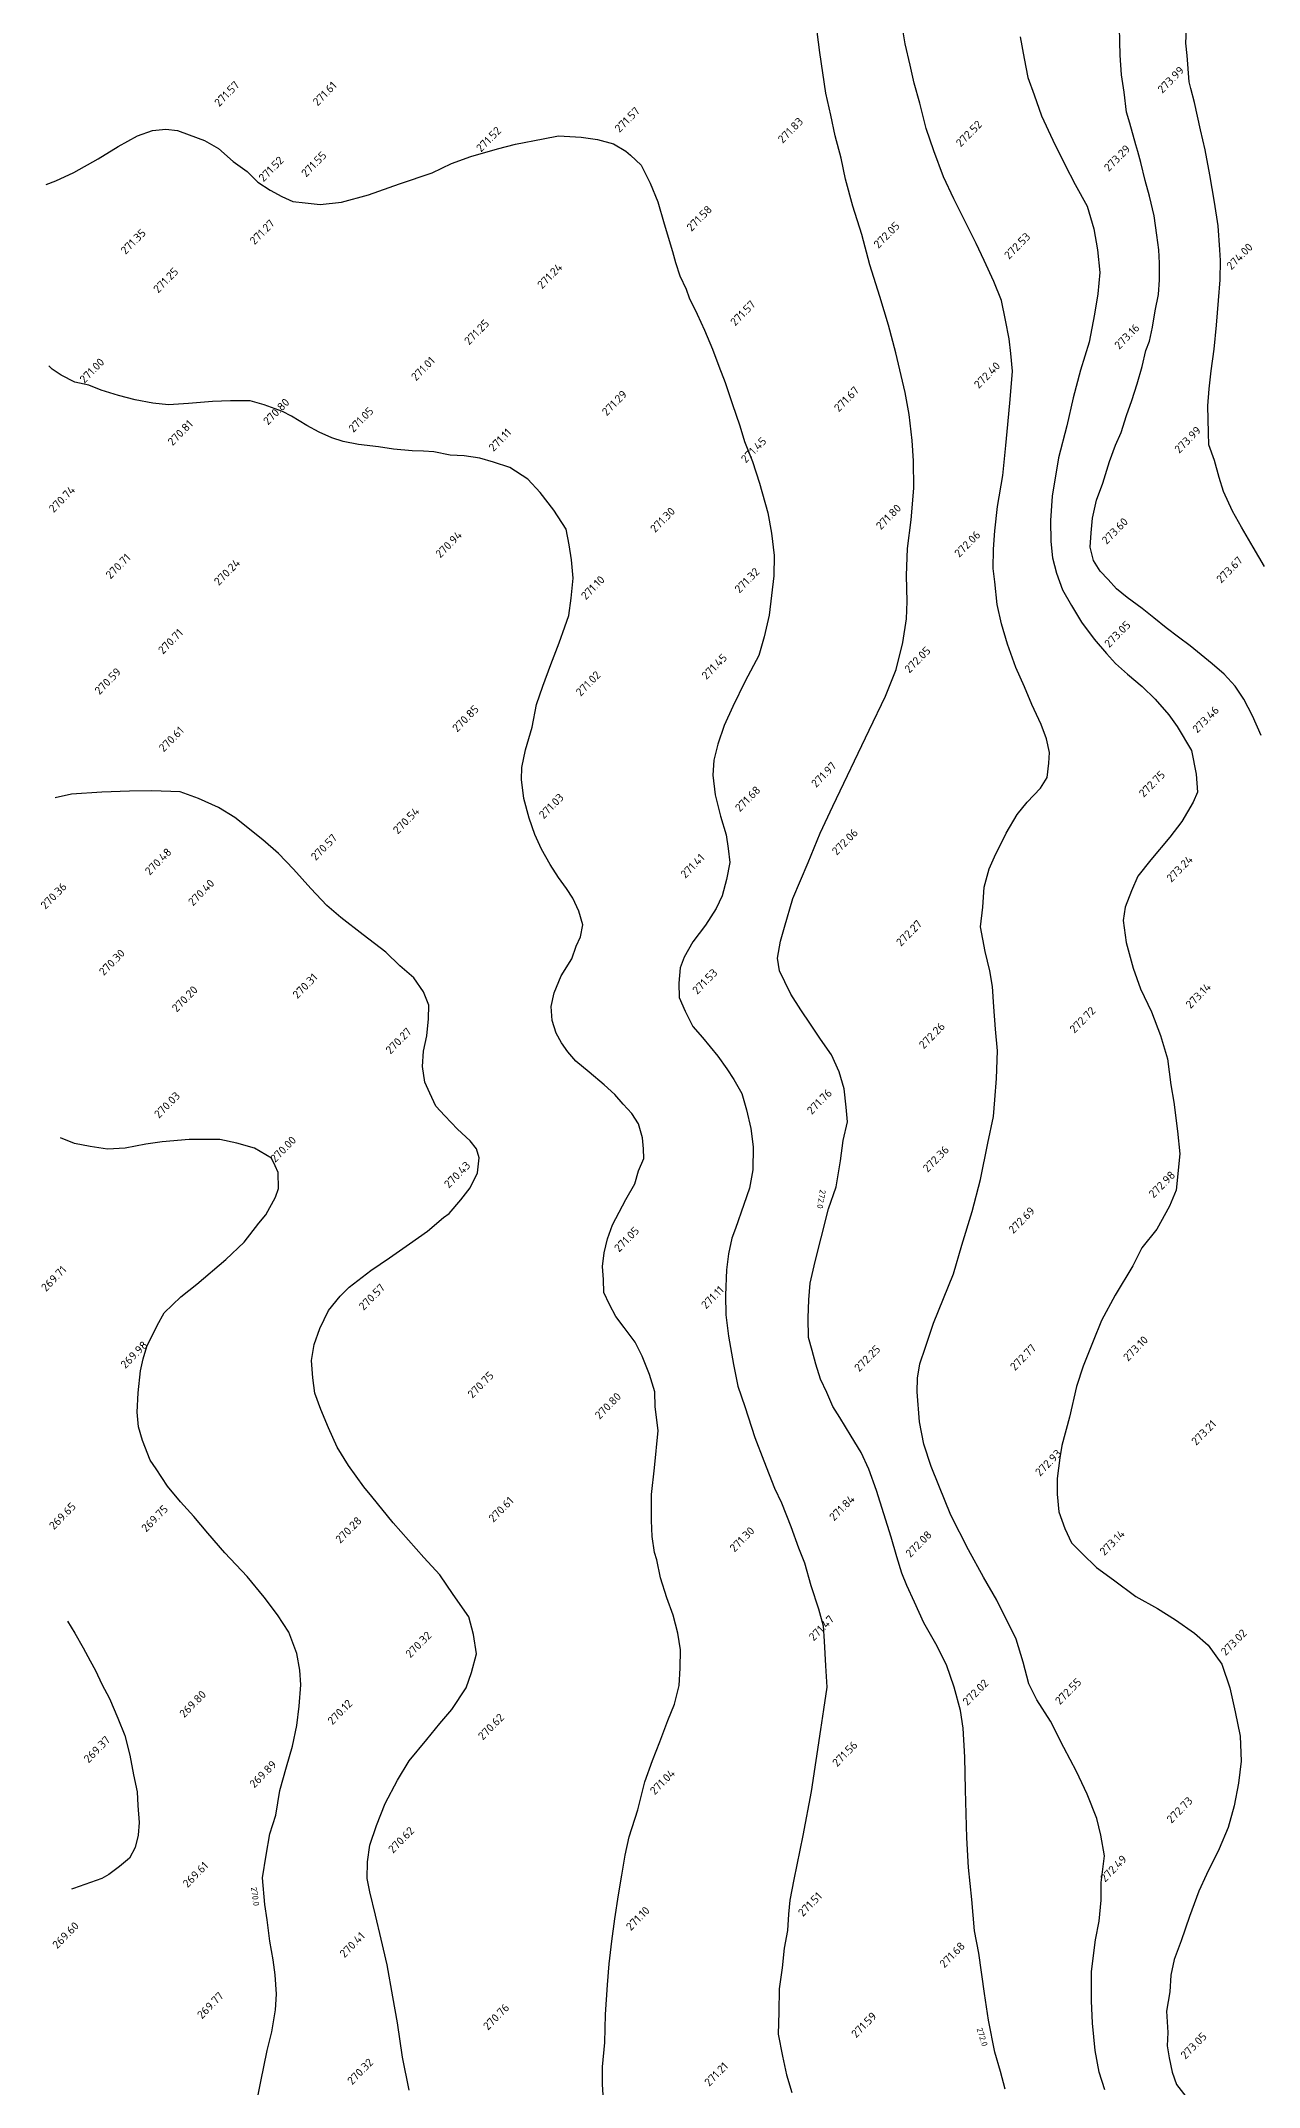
# Model space of a CAD drawing. Header units: metres. Extents: x 36952 to 37841, y 34980 to 35683.
# Drawn here: x 36959.1 to 37111.3, y 35137.5 to 35393.1 of the extents above; entities that cross this region are included whole.
import ezdxf

# ---------------------------------------------------------------- set-up
doc = ezdxf.new("R2010")
doc.units = ezdxf.units.M
doc.header["$LTSCALE"] = 5
doc.layers.add('Линии горизонталей', color=7, linetype='Continuous')
doc.layers.add('Отметки', color=7, linetype='Continuous')
doc.styles.get("Standard").update_dxf_attribs({"font": 'simplex.shx'})

msp = doc.modelspace()

# ---------------------------------------------------------------- linework, layer by layer
at = {"layer": 'Линии горизонталей', "color": 42, "lineweight": 30}
for points, elevation in [([(37091.99, 35137.1), (37091.3, 35139.32), (37090.77, 35142.01), (37090.43, 35145.42), (37090.31, 35148.22), (37090.33, 35151.89), (37090.82, 35155.83), (37091.27, 35158.16), (37091.51, 35160.8), (37091.54, 35163.03), (37091.93, 35166.34), (37091.5, 35168.92), (37090.97, 35170.99), (37089.76, 35174.03), (37088.44, 35176.87), (37086.87, 35179.86), (37085.19, 35183.16), (37083.51, 35185.84), (37082.51, 35187.85), (37081.77, 35190.53), (37080.92, 35193.43), (37078.51, 35198.27), (37076.83, 35201.16), (37074.94, 35204.56), (37072.74, 35208.89), (37071.26, 35212.61), (37070.31, 35214.98), (37069.36, 35217.77), (37068.82, 35220.56), (37068.53, 35224.33), (37068.57, 35226.04), (37068.87, 35227.8), (37069.58, 35229.88), (37070.59, 35232.88), (37073.08, 35239.06), (37074.14, 35242.64), (37075.41, 35246.84), (37076.47, 35250.83), (37077.36, 35255.39), (37078.06, 35258.71), (37078.26, 35260.78), (37078.44, 35263.47), (37078.57, 35266.94), (37078.35, 35269.63), (37078.12, 35272.42), (37077.94, 35274.96), (37077.62, 35276.92), (37077.03, 35279.35), (37076.44, 35282.4), (37076.73, 35284.88), (37076.92, 35287.37), (37077.53, 35289.65), (37078.19, 35291.15), (37079.67, 35294.11), (37081.05, 35296.45), (37082.28, 35298.01), (37083.97, 35299.73), (37084.79, 35301.09), (37084.99, 35302.85), (37085.08, 35304.19), (37084.7, 35305.9), (37084.02, 35307.7), (37082.86, 35310.18), (37081.97, 35312.4), (37080.86, 35314.82), (37079.81, 35317.71), (37079.06, 35320.29), (37078.53, 35322.67), (37078.25, 35325.51), (37078.03, 35327.17), (37078.06, 35329.6), (37078.25, 35331.88), (37078.59, 35334.93), (37079.24, 35338.82), (37079.62, 35342.55), (37079.86, 35345.19), (37080.15, 35348.3), (37080.44, 35351.82), (37080.26, 35354.04), (37080.04, 35355.9), (37079.56, 35358.23), (37079.08, 35360.65), (37078.13, 35363.03), (37076.92, 35365.66), (37075.92, 35367.77), (37074.29, 35371.02), (37073.14, 35373.39), (37071.82, 35376.12), (37070.61, 35379.38), (37069.66, 35382.16), (37068.86, 35385.31), (37068.17, 35387.84), (37067.69, 35390.07), (37067.04, 35392.75), (37066.61, 35395.23)], 272.5), ([(37079.52, 35137.17), (37078.94, 35139.39), (37078.25, 35141.82), (37077.44, 35145.8), (37076.95, 35149.15), (37076.24, 35154.17), (37075.7, 35156.96), (37075.36, 35160.89), (37074.97, 35164.87), (37074.74, 35168.6), (37074.59, 35174.6), (37074.51, 35178.68), (37074.28, 35182.3), (37073.95, 35184.48), (37073.15, 35187.42), (37072.2, 35190.21), (37070.89, 35192.84), (37069.37, 35195.46), (37068.21, 35198.04), (37067.26, 35200.11), (37066.63, 35201.65), (37065.99, 35203.72), (37065.3, 35206.15), (37064.4, 35209.09), (37063.45, 35211.98), (37062.5, 35214.66), (37061.55, 35216.73), (37060.3, 35218.79), (37058.88, 35221.1), (37057.99, 35222.49), (37057.26, 35224.25), (37056.46, 35225.88), (37055.88, 35227.76), (37055.41, 35229.46), (37054.98, 35231.11), (37054.91, 35233.55), (37055, 35235.82), (37055.19, 35237.89), (37055.79, 35240.59), (37056.54, 35243.54), (37057.45, 35247.17), (37058.41, 35249.92), (37058.96, 35253.19), (37059.3, 35255.73), (37059.85, 35258.06), (37059.69, 35259.87), (37059.41, 35262.19), (37058.82, 35264.31), (37057.83, 35266.43), (37056.47, 35268.38), (37055.21, 35270.24), (37054.01, 35272.04), (37052.75, 35274), (37052.02, 35275.54), (37051.33, 35276.93), (37051.11, 35278.49), (37051.46, 35280.61), (37051.97, 35282.37), (37053.03, 35285.95), (37054.91, 35290.47), (37056.43, 35294.1), (37058.01, 35297.47), (37062.55, 35306.98), (37064.59, 35311.23), (37065.91, 35314.56), (37066.76, 35317.93), (37067.21, 35320.88), (37067.3, 35323.05), (37067.22, 35326.31), (37067.35, 35329.68), (37067.79, 35333.25), (37068.12, 35337.24), (37068.1, 35340.65), (37067.92, 35343.19), (37067.54, 35346.44), (37067.05, 35349.18), (37065.88, 35354.14), (37064.97, 35357.6), (37063.86, 35361.16), (37062.64, 35365.14), (37061.63, 35368.91), (37060.52, 35372.47), (37059.61, 35375.83), (37059.03, 35378.46), (37058.28, 35381.25), (37057.74, 35383.84), (37057.15, 35386.57), (37056.77, 35389.11), (37056.39, 35391.64), (37056.06, 35394.22)], 272), ([(37081.41, 35393.63), (37081.92, 35390.9), (37082.35, 35388.52), (37083.14, 35386.35), (37084.07, 35383.76), (37085.5, 35380.69), (37086.99, 35377.68), (37088.27, 35375.17), (37089.77, 35372.44), (37090.63, 35369.64), (37091.07, 35366.98), (37091.37, 35364.18), (37091.11, 35361.51), (37090.71, 35358.98), (37090.03, 35355.47), (37088.93, 35351.96), (37088.05, 35348.51), (37087.23, 35345), (37086.21, 35341), (37085.4, 35336.22), (37085.21, 35333.2), (37085.23, 35330.54), (37085.46, 35328.5), (37085.96, 35326.61), (37086.68, 35324.52), (37087.82, 35322.56), (37089.09, 35320.47), (37090.65, 35318.37), (37092.21, 35316.56), (37093.34, 35315.31), (37094.82, 35313.98), (37096.66, 35312.45), (37098.28, 35310.85), (37099.98, 35308.9), (37101.04, 35307.44), (37102.82, 35304.43), (37103.4, 35301.49), (37103.56, 35299.25), (37103.01, 35297.98), (37101.62, 35295.59), (37100.09, 35293.61), (37097.73, 35290.79), (37096.13, 35288.74), (37095.3, 35286.91), (37094.54, 35284.87), (37094.28, 35283.19), (37094.65, 35280.46), (37095.51, 35277.24), (37096.44, 35274.65), (37097.8, 35271.78), (37098.94, 35268.84), (37099.8, 35265.91), (37100.25, 35262.68), (37100.61, 35260.51), (37101.06, 35256.87), (37101.36, 35254.06), (37100.91, 35249.5), (37100.08, 35247.53), (37098.49, 35244.64), (37096.61, 35242.32), (37095.5, 35240.06), (37093.29, 35236.4), (37091.56, 35233.23), (37090.52, 35230.63), (37089.28, 35227.53), (37088.46, 35225), (37087.58, 35221.14), (37086.62, 35217.62), (37086.35, 35216.08), (37086.02, 35213.48), (37086.03, 35211.52), (37086.26, 35209.34), (37086.98, 35207.25), (37087.83, 35205.43), (37089.17, 35204.11), (37090.94, 35202.36), (37093.06, 35200.84), (37095.88, 35198.75), (37098.55, 35197.23), (37100.81, 35195.84), (37103.2, 35194.18), (37104.9, 35192.65), (37106.6, 35190.27), (37107.6, 35187.34), (37108.26, 35184.33), (37108.91, 35181.31), (37109, 35178.16), (37108.67, 35175.42), (37108.13, 35172.61), (37107.38, 35169.87), (37106.28, 35167.2), (37104.69, 35164.03), (37103.72, 35161.92), (37102.55, 35158.75), (37101.52, 35155.73), (37100.63, 35153.41), (37100.22, 35151.44), (37100.09, 35149.34), (37099.69, 35146.95), (37099.85, 35144.28), (37099.77, 35142.59), (37100.04, 35141.1), (37100.38, 35139.31), (37100.95, 35137.77), (37102.12, 35136.29)], 273), ([(37111.53, 35306.33), (37110.43, 35308.78), (37109.36, 35310.84), (37108.26, 35312.5), (37106.91, 35313.98), (37105.38, 35315.27), (37103.56, 35316.78), (37102.65, 35317.53), (37101.19, 35318.61), (37099.66, 35319.76), (37098.09, 35321.01), (37096.67, 35322.2), (37094.78, 35323.56), (37093.46, 35324.64), (37092.4, 35325.83), (37091.42, 35326.87), (37090.57, 35328.2), (37090.16, 35329.83), (37090.3, 35331.64), (37090.46, 35333.49), (37090.95, 35335.74), (37091.74, 35337.85), (37092.59, 35340.54), (37093.33, 35342.61), (37094.01, 35344.17), (37094.68, 35346.32), (37095.36, 35348.17), (37096.03, 35350.24), (37096.67, 35352.42), (37097.12, 35354.41), (37097.55, 35355.58), (37097.93, 35357.35), (37098.28, 35359.39), (37098.7, 35361.42), (37098.8, 35363.27), (37098.82, 35365.33), (37098.73, 35367), (37098.47, 35368.84), (37098.16, 35371.23), (37097.56, 35373.69), (37097.04, 35375.65), (37096.48, 35377.92), (37096.11, 35379.3), (37095.85, 35380.13), (37095.1, 35382.81), (37094.69, 35384.22), (37094.39, 35386.68), (37094.08, 35388.85), (37093.92, 35391.31), (37093.87, 35393.02), (37093.82, 35394.79)], 273.5), ([(37111.92, 35327.45), (37110.53, 35329.84), (37109.06, 35332.36), (37107.92, 35334.35), (37106.82, 35336.8), (37106.26, 35338.57), (37105.67, 35340.67), (37105, 35342.62), (37104.92, 35344.14), (37104.85, 35347.51), (37105.02, 35349.65), (37105.29, 35351.9), (37105.64, 35354.58), (37105.94, 35357.59), (37106.17, 35360.68), (37106.41, 35363.25), (37106.42, 35365.68), (37106.34, 35366.98), (37106.14, 35369.99), (37105.68, 35372.96), (37105.11, 35376.39), (37104.51, 35379.51), (37103.95, 35382), (37103.2, 35385.4), (37102.75, 35387.14), (37102.53, 35388.01), (37102.29, 35391.27), (37102.1, 35392.82), (37102.19, 35394.53)], 274), ([(36959.72, 35375.17), (36960.96, 35375.6), (36963.19, 35376.66), (36966.23, 35378.37), (36968.72, 35379.89), (36971.13, 35381.23), (36973.04, 35381.89), (36974.68, 35382.08), (36976.14, 35381.91), (36977.6, 35381.37), (36979.52, 35380.66), (36981.26, 35379.67), (36983.1, 35378.04), (36984.84, 35376.78), (36986.17, 35375.46), (36987.73, 35374.47), (36989.19, 35373.66), (36990.56, 35373.03), (36992.11, 35372.86), (36993.98, 35372.65), (36996.63, 35372.94), (36999.99, 35373.88), (37003.86, 35375.23), (37007.95, 35376.63), (37010.36, 35377.78), (37012.77, 35378.67), (37016.13, 35379.6), (37018.36, 35380.21), (37021.82, 35380.87), (37023.73, 35381.25), (37026.56, 35381.09), (37028.61, 35380.79), (37030.62, 35380.26), (37032.13, 35379.31), (37032.73, 35378.81), (37034.06, 35377.59), (37035.17, 35375.32), (37036.15, 35373), (37036.94, 35370.23), (37037.97, 35366.77), (37038.34, 35365.41), (37038.9, 35363.77), (37039.69, 35362.09), (37040.06, 35361), (37041.04, 35358.95), (37041.96, 35356.95), (37042.98, 35354.59), (37043.77, 35352.45), (37044.56, 35350.41), (37045.45, 35347.82), (37046.38, 35345), (37046.99, 35343.04), (37047.96, 35340.54), (37048.85, 35337.86), (37049.88, 35334.13), (37050.35, 35331.58), (37050.69, 35328.8), (37050.62, 35326.25), (37050.06, 35321.37), (37049.44, 35318.63), (37048.78, 35316.3), (37047.07, 35313.09), (37045.5, 35309.94), (37044.42, 35307.56), (37043.66, 35305.23), (37043.13, 35303.22), (37043.01, 35301.35), (37043.3, 35298.89), (37043.96, 35296.25), (37044.7, 35293.89), (37044.94, 35292.2), (37045.14, 35290.47), (37044.74, 35288.33), (37044.17, 35286.27), (37043.45, 35284.72), (37042.1, 35282.61), (37040.51, 35280.55), (37039.43, 35278.62), (37038.94, 35277.3), (37038.77, 35275.38), (37038.83, 35273.6), (37039.58, 35271.88), (37040.5, 35269.97), (37041.74, 35268.57), (37043.63, 35266.26), (37044.78, 35264.67), (37045.65, 35263.35), (37046.62, 35261.58), (37047.23, 35259.54), (37047.75, 35257.21), (37048.04, 35254.94), (37048.02, 35252.07), (37047.58, 35249.78), (37046.91, 35247.73), (37045.84, 35244.71), (37045.39, 35243.52), (37044.99, 35241.56), (37044.73, 35239.55), (37044.62, 35236.41), (37044.64, 35233.94), (37044.98, 35231.26), (37045.6, 35227.75), (37046.16, 35225.02), (37047, 35222.47), (37048.26, 35218.61), (37049.38, 35215.7), (37050.72, 35212.29), (37051.6, 35210.43), (37052.76, 35207.47), (37053.7, 35204.84), (37054.48, 35202.97), (37055.28, 35200.11), (37056.21, 35197.2), (37056.82, 35195.06), (37056.93, 35193.15), (37057.08, 35190.09), (37057.24, 35187.4), (37056.85, 35184.62), (37056.46, 35182.11), (37055.29, 35174.4), (37054.28, 35168.88), (37053.13, 35163.4), (37052.65, 35160.8), (37052.48, 35159.06), (37052.36, 35157.01), (37051.92, 35154.82), (37051.66, 35152.36), (37051.32, 35149.71), (37051.25, 35146.79), (37051.18, 35144.06), (37051.74, 35141.33), (37052.22, 35138.96), (37052.87, 35136.78)], 271.5), ([(37029.41, 35135.19), (37029.25, 35137.79), (37029.24, 35139.98), (37029.53, 35143.03), (37029.6, 35146.5), (37029.84, 35150.24), (37030.05, 35152.84), (37030.4, 35155.66), (37030.79, 35158.45), (37031.22, 35161.46), (37031.66, 35163.92), (37032.05, 35166.43), (37032.58, 35168.72), (37033.65, 35172.1), (37034.54, 35175.57), (37035.47, 35178.27), (37036.41, 35180.6), (37037.4, 35183.25), (37038.25, 35185.31), (37038.82, 35187.63), (37038.94, 35189.78), (37038.97, 35192.1), (37038.64, 35194.15), (37038.08, 35196.43), (37037.29, 35198.56), (37036.49, 35201.06), (37036.02, 35203.34), (37035.74, 35204.25), (37035.45, 35206.25), (37035.35, 35208.26), (37035.37, 35211.5), (37035.75, 35214.83), (37036.18, 35219.48), (37035.83, 35222.44), (37035.78, 35224.31), (37035.12, 35226.49), (37034.19, 35228.76), (37033.31, 35230.53), (37031.93, 35232.35), (37030.92, 35233.71), (37030.13, 35235.21), (37029.42, 35236.73), (37029.34, 35238.35), (37029.23, 35239.99), (37029.45, 35241.67), (37029.85, 35243.45), (37030.47, 35245.19), (37032.14, 35248.35), (37033.26, 35250.32), (37033.75, 35251.92), (37034.38, 35253.47), (37034.37, 35254.66), (37034.22, 35256.07), (37033.75, 35257.8), (37032.88, 35259.11), (37031.82, 35260.24), (37030.76, 35261.47), (37029.43, 35262.69), (37027.55, 35264.27), (37025.9, 35265.62), (37024.89, 35266.8), (37024.11, 35267.94), (37023.46, 35269.12), (37022.95, 35270.71), (37022.84, 35272.44), (37023.19, 35274.17), (37024.09, 35276.28), (37025.4, 35278.43), (37025.93, 35279.98), (37026.47, 35281.17), (37026.78, 35282.68), (37026.26, 35284.36), (37025.52, 35286), (37024.74, 35287.22), (37023.73, 35288.58), (37022.71, 35290.22), (37021.6, 35292.12), (37020.77, 35293.94), (37020.07, 35295.99), (37019.42, 35298.44), (37019.12, 35300.81), (37019.16, 35302.32), (37019.6, 35304.51), (37020.44, 35307.38), (37020.97, 35310.21), (37021.77, 35312.5), (37022.8, 35315.2), (37023.83, 35317.89), (37024.55, 35319.9), (37025.04, 35321.32), (37025.34, 35323.47), (37025.55, 35325.97), (37025.35, 35328.25), (37025.06, 35330.16), (37024.69, 35332.08), (37023.16, 35334.48), (37021.46, 35336.7), (37019.9, 35338.33), (37017.65, 35339.82), (37015.6, 35340.49), (37013.91, 35340.98), (37011.95, 35341.28), (37010.21, 35341.36), (37008.16, 35341.76), (37006.88, 35341.84), (37005.47, 35341.87), (37003.14, 35342.08), (37001.27, 35342.39), (36998.76, 35342.69), (36996.85, 35343.04), (36995.43, 35343.53), (36993.83, 35344.2), (36992.32, 35345.06), (36990.39, 35346.23), (36989.25, 35346.81), (36986.97, 35347.62), (36985.23, 35348.15), (36982.77, 35348.13), (36980.53, 35348.07), (36977.53, 35347.78), (36975.02, 35347.62), (36973.06, 35347.84), (36970.87, 35348.27), (36968.77, 35348.81), (36966.62, 35349.47), (36965.07, 35350.1), (36963.33, 35350.45), (36961.59, 35351.35), (36960.49, 35352.07), (36960.06, 35352.5)], 271), ([(37005.07, 35137.05), (37004.26, 35141.18), (37003.61, 35145.48), (37003.03, 35148.72), (37002.33, 35152.74), (37001.58, 35155.93), (37000.88, 35158.94), (37000.19, 35161.84), (36999.84, 35163.52), (36999.88, 35165.59), (37000.15, 35167.66), (37001.02, 35170.13), (37002.07, 35172.88), (37003.61, 35175.8), (37005.1, 35178.21), (37007.27, 35180.86), (37008.93, 35182.88), (37010.43, 35184.63), (37012.2, 35187.33), (37012.85, 35189.23), (37013.51, 35191.59), (37013.1, 35193.99), (37012.52, 35196.22), (37010.6, 35199), (37008.91, 35201.45), (37006.93, 35203.62), (37003.1, 35207.95), (37000.44, 35211.23), (36999.43, 35212.46), (36997.51, 35215.13), (36996.09, 35217.41), (36995.01, 35219.81), (36994.04, 35222.09), (36993.3, 35224.16), (36993.06, 35226.06), (36992.88, 35228.24), (36993.2, 35230.25), (36993.91, 35232.22), (36995.02, 35234.46), (36996.46, 35236.26), (36997.57, 35237.39), (37000.29, 35239.48), (37002.63, 35241.06), (37005.14, 35242.81), (37007.36, 35244.4), (37009.36, 35246.09), (37010.09, 35246.6), (37011.53, 35248.29), (37012.69, 35249.8), (37013.63, 35251.66), (37013.84, 35253.56), (37013.49, 35254.68), (37012.7, 35255.68), (37011.13, 35257.12), (37009.55, 35258.79), (37008.42, 35260.01), (37007.68, 35261.62), (37007.06, 35263.02), (37006.76, 35264.97), (37006.86, 35266.88), (37007.29, 35268.78), (37007.5, 35270.91), (37007.55, 35272.64), (37006.86, 35274.31), (37005.68, 35276.04), (37003.93, 35277.54), (37002.18, 35279.26), (36999.32, 35281.42), (36996.56, 35283.58), (36994.81, 35285.08), (36992.79, 35287.19), (36990.64, 35289.63), (36988.78, 35291.58), (36986.81, 35293.3), (36983.32, 35296.07), (36981.25, 35297.34), (36978.78, 35298.44), (36976.48, 35299.26), (36972.95, 35299.4), (36970.16, 35299.38), (36966.69, 35299.25), (36962.89, 35298.99), (36960.87, 35298.51)], 270.5), ([(36985.8, 35134.38), (36986.56, 35138.14), (36987.36, 35142.03), (36987.92, 35144.35), (36988.38, 35147.1), (36988.49, 35149.07), (36988.34, 35151.47), (36988.11, 35153.35), (36987.66, 35155.7), (36987.33, 35158.36), (36987.06, 35160.28), (36986.77, 35163.6), (36987.23, 35166.44), (36987.69, 35169.11), (36988.42, 35171.43), (36988.92, 35174.49), (36989.77, 35177.46), (36990.49, 35180.05), (36991.04, 35182.63), (36991.33, 35185.03), (36991.53, 35187.7), (36991.43, 35189.53), (36991.06, 35191.62), (36990.04, 35194.28), (36988.63, 35196.45), (36986.99, 35198.67), (36984.84, 35201.23), (36982.06, 35204.22), (36979.95, 35206.65), (36978.19, 35208.73), (36976.51, 35210.56), (36974.88, 35212.51), (36973.47, 35214.68), (36972.72, 35215.77), (36971.78, 35218.25), (36971.29, 35219.95), (36971.1, 35221.78), (36971.22, 35224.19), (36971.5, 35226.94), (36971.84, 35228.43), (36972.31, 35229.96), (36973.6, 35232.59), (36974.46, 35234.17), (36976.54, 35236.19), (36978.54, 35237.78), (36982.19, 35240.86), (36984.49, 35243.02), (36986.3, 35245.39), (36987.17, 35246.44), (36988.38, 35248.64), (36988.76, 35249.73), (36988.7, 35251.7), (36988.35, 35252.57), (36987.9, 35253.52), (36985.75, 35254.78), (36983.57, 35255.37), (36981.42, 35255.84), (36977.62, 35255.85), (36974.22, 35255.56), (36972.17, 35255.24), (36969.6, 35254.74), (36967.41, 35254.64), (36965.23, 35254.97), (36963.26, 35255.35), (36961.51, 35256.04)], 270), ([(36962.42, 35195.65), (36963.31, 35194.18), (36964.35, 35192.34), (36965.25, 35190.69), (36965.9, 35189.49), (36966.67, 35187.77), (36967.64, 35185.99), (36968.71, 35183.55), (36969.56, 35181.39), (36970.18, 35178.94), (36970.64, 35176.45), (36971.11, 35174.35), (36971.18, 35172.63), (36971.36, 35170.5), (36971.24, 35168.91), (36970.87, 35167.37), (36970.15, 35166.06), (36968.88, 35165.03), (36967.58, 35164.03), (36966.69, 35163.52), (36965.26, 35163.03), (36963.16, 35162.25), (36962.92, 35162.16)], 269.5)]:
    msp.add_lwpolyline(points, dxfattribs=dict(at, elevation=elevation))

# ---------------------------------------------------------------- texts
for s, rotation, p in [('272.0', 260.3189, (37056.41, 35249.62)), ('270.0', 277.8189, (36985.31, 35162.39)), ('272.0', 287.3189, (37075.96, 35144.73))]:
    msp.add_text(s, height=0.75, rotation=rotation, dxfattribs=at).set_placement(p)
at = {"layer": 'Отметки', "color": 7}
for s, p in [('273.99', (37099.17, 35386.47)), ('271.57', (36981.34, 35384.81)), ('271.61', (36993.64, 35384.9)), ('271.57', (37031.36, 35381.58)), ('271.52', (37014.05, 35379.13)), ('271.83', (37051.74, 35380.24)), ('272.52', (37073.98, 35379.77)), ('273.29', (37092.48, 35376.7)), ('271.52', (36986.88, 35375.42)), ('271.55', (36992.2, 35376.01)), ('271.58', (37040.34, 35369.23)), ('271.35', (36969.65, 35366.34)), ('271.27', (36985.77, 35367.55)), ('272.05', (37063.7, 35367.1)), ('272.53', (37080.01, 35365.74)), ('274.00', (37107.79, 35364.42)), ('271.25', (36973.72, 35361.52)), ('271.24', (37021.68, 35362.05)), ('271.57', (37045.8, 35357.41)), ('271.25', (37012.56, 35355.04)), ('273.16', (37093.78, 35354.49)), ('271.00', (36964.51, 35350.24)), ('271.01', (37005.93, 35350.55)), ('272.40', (37076.24, 35349.59)), ('271.29', (37029.76, 35346.18)), ('271.67', (37058.75, 35346.67)), ('270.80', (36987.45, 35345.03)), ('271.05', (36998.1, 35344.1)), ('270.81', (36975.52, 35342.44)), ('271.11', (37015.62, 35341.72)), ('273.99', (37101.28, 35341.49)), ('271.45', (37047.13, 35340.29)), ('270.74', (36960.67, 35334.09)), ('271.30', (37035.8, 35331.59)), ('271.80', (37064, 35331.94)), ('270.94', (37008.97, 35328.42)), ('272.06', (37073.79, 35328.5)), ('273.60', (37092.21, 35330.12)), ('270.71', (36967.77, 35325.8)), ('273.67', (37106.52, 35325.27)), ('270.24', (36981.3, 35324.98)), ('271.10', (37027.15, 35323.19)), ('271.32', (37046.34, 35324.03)), ('270.71', (36974.32, 35316.4)), ('273.05', (37092.53, 35317.22)), ('271.45', (37042.22, 35313.23)), ('272.05', (37067.56, 35314.03)), ('270.59', (36966.39, 35311.34)), ('271.02', (37026.5, 35311.15)), ('270.85', (37011.07, 35306.67)), ('273.46', (37103.53, 35306.54)), ('270.61', (36974.41, 35304.18)), ('271.97', (37055.91, 35299.74)), ('272.75', (37096.84, 35298.51)), ('271.03', (37021.89, 35295.83)), ('271.68', (37046.39, 35296.7)), ('270.54', (37003.66, 35293.92)), ('270.57', (36993.41, 35290.61)), ('272.06', (37058.49, 35291.29)), ('270.48', (36972.67, 35288.79)), ('271.41', (37039.58, 35288.4)), ('273.24', (37100.29, 35287.91)), ('270.36', (36959.64, 35284.53)), ('270.40', (36978.07, 35284.94)), ('272.27', (37066.51, 35279.89)), ('270.30', (36966.93, 35276.24)), ('270.20', (36976.04, 35271.68)), ('270.31', (36991.12, 35273.36)), ('271.53', (37041.06, 35273.9)), ('273.14', (37102.69, 35272.12)), ('272.72', (37088.19, 35269.05)), ('270.27', (37002.74, 35266.43)), ('272.26', (37069.36, 35267.09)), ('271.76', (37055.37, 35258.89)), ('270.03', (36973.82, 35258.42)), ('270.00', (36988.34, 35252.89)), ('272.36', (37069.85, 35251.66)), ('270.43', (37010.04, 35249.68)), ('272.98', (37098.07, 35248.45)), ('272.69', (37080.55, 35243.99)), ('271.05', (37031.29, 35241.69)), ('269.71', (36959.71, 35236.77)), ('270.57', (36999.39, 35234.41)), ('271.11', (37042.16, 35234.59)), ('273.10', (37094.88, 35228.06)), ('269.98', (36969.63, 35227.15)), ('272.25', (37061.29, 35226.75)), ('272.77', (37080.75, 35226.89)), ('270.75', (37012.98, 35223.44)), ('270.80', (37028.88, 35220.81)), ('273.21', (37103.39, 35217.55)), ('272.93', (37083.88, 35213.69)), ('270.61', (37015.6, 35207.94)), ('271.84', (37058.16, 35208.1)), ('269.65', (36960.7, 35207.01)), ('269.75', (36972.23, 35206.71)), ('270.28', (36996.47, 35205.3)), ('271.30', (37045.72, 35204.21)), ('272.08', (37067.69, 35203.54)), ('273.14', (37091.94, 35203.79)), ('271.47', (37055.61, 35193.11)), ('270.32', (37005.23, 35191)), ('273.02', (37107.08, 35191.28)), ('272.02', (37074.82, 35185.04)), ('272.55', (37086.37, 35185.13)), ('269.80', (36976.98, 35183.53)), ('270.12', (36995.49, 35182.64)), ('270.62', (37014.28, 35180.73)), ('269.37', (36965.03, 35177.87)), ('271.56', (37058.54, 35177.4)), ('269.89', (36985.74, 35174.74)), ('271.04', (37035.76, 35173.89)), ('272.73', (37100.31, 35170.33)), ('270.62', (37003.06, 35166.58)), ('269.61', (36977.4, 35162.29)), ('272.49', (37092.01, 35162.98)), ('271.10', (37032.77, 35156.92)), ('271.51', (37054.26, 35158.67)), ('269.60', (36961.11, 35154.65)), ('270.41', (36997, 35153.54)), ('271.68', (37071.94, 35152.27)), ('269.77', (36979.19, 35145.89)), ('270.76', (37014.92, 35144.48)), ('271.59', (37060.91, 35143.52)), ('273.05', (37102.05, 35140.86)), ('270.32', (36997.95, 35137.66)), ('271.21', (37042.56, 35137.46))]:
    msp.add_text(s, height=1, rotation=45.4189, dxfattribs=at).set_placement(p)

doc.saveas('drawing.dxf')
